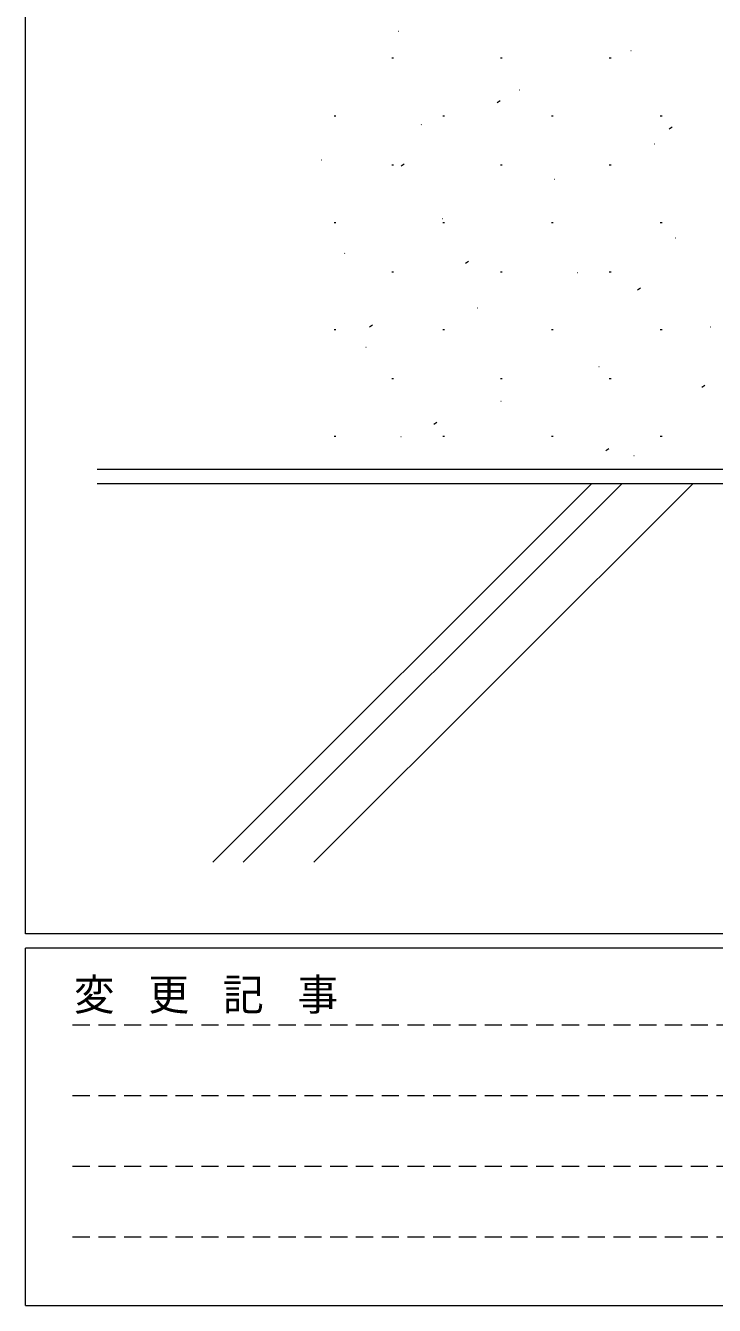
# Model space of a CAD drawing. Units: millimetres, scale not verified. Extents: x -594 to 539, y -420 to 386.
# Drawn here: x -590 to -493.7, y -420 to -241 of the extents above; entities that cross this region are included whole.
import ezdxf

# ---------------------------------------------------------------- set-up
doc = ezdxf.new("R2010")
doc.units = ezdxf.units.MM
doc.header["$LTSCALE"] = 2
doc.linetypes.add('DASHED1', pattern=[1.8, 1.2, -0.6])
doc.layers.add('0-1_USER1', color=7, linetype='Continuous', lineweight=9)
doc.layers.add('0-5_YSS_K', color=3, linetype='Continuous', lineweight=9)
doc.styles.add('ＭＳ ゴシック', font='')
doc.styles.get('ＭＳ ゴシック').set_extended_font_data('MS Gothic')

msp = doc.modelspace()

# ---------------------------------------------------------------- linework, layer by layer
at = {"layer": '0-1_USER1'}
for p, q in [((-590, -368), (-590, 382)), ((510, -368), (-590, -368)), ((-590, -420), (-590, -370)), ((456, -370), (-590, -370)), ((-590, -420), (456, -420))]:
    msp.add_line(p, q, dxfattribs=at)
at = {"layer": '0-1_USER1', "linetype": 'DASHED1'}
for p, q in [((-583.43, -380.732), (-228.87, -380.732)), ((-583.43, -390.63), (-228.87, -390.63)), ((-583.43, -400.528), (-228.87, -400.528)), ((-583.43, -410.426), (-228.87, -410.426))]:
    msp.add_line(p, q, dxfattribs=at)
at = {"layer": '0-5_YSS_K'}
for p, q in [((-537.93, -241.754), (-537.883, -241.737)), ((-505.384, -244.433), (-505.337, -244.416)), ((-538.818, -245.48), (-538.568, -245.48)), ((-523.618, -245.48), (-523.368, -245.48)), ((-508.418, -245.48), (-508.168, -245.48)), ((-520.985, -249.958), (-520.938, -249.941)), ((-524.078, -251.688), (-523.661, -251.412)), ((-546.893, -253.555), (-546.643, -253.555)), ((-531.693, -253.555), (-531.443, -253.555)), ((-516.493, -253.555), (-516.243, -253.555)), ((-501.293, -253.555), (-501.043, -253.555)), ((-534.7, -254.814), (-534.653, -254.798)), ((-500.065, -255.383), (-499.648, -255.107)), ((-502.154, -257.494), (-502.107, -257.477)), ((-548.651, -259.755), (-548.604, -259.738)), ((-538.818, -260.43), (-538.568, -260.43)), ((-537.524, -260.588), (-537.107, -260.312)), ((-523.618, -260.43), (-523.368, -260.43)), ((-508.418, -260.43), (-508.168, -260.43)), ((-516.105, -262.434), (-516.058, -262.418)), ((-546.893, -268.505), (-546.643, -268.505)), ((-531.706, -267.959), (-531.659, -267.942)), ((-531.693, -268.505), (-531.443, -268.505)), ((-516.493, -268.505), (-516.243, -268.505)), ((-501.293, -268.505), (-501.043, -268.505)), ((-499.16, -270.638), (-499.112, -270.622)), ((-545.421, -272.816), (-545.374, -272.799)), ((-528.5, -274.204), (-528.083, -273.928)), ((-538.818, -275.38), (-538.568, -275.38)), ((-523.618, -275.38), (-523.368, -275.38)), ((-512.875, -275.495), (-512.828, -275.479)), ((-508.418, -275.38), (-508.168, -275.38)), ((-504.487, -277.899), (-504.07, -277.623)), ((-526.826, -280.436), (-526.779, -280.419)), ((-541.947, -283.104), (-541.53, -282.828)), ((-546.893, -283.455), (-546.643, -283.455)), ((-531.693, -283.455), (-531.443, -283.455)), ((-516.493, -283.455), (-516.243, -283.455)), ((-501.293, -283.455), (-501.043, -283.455)), ((-494.28, -283.115), (-494.233, -283.098)), ((-542.427, -285.96), (-542.38, -285.943)), ((-509.881, -288.64), (-509.833, -288.623)), ((-538.818, -290.33), (-538.568, -290.33)), ((-523.618, -290.33), (-523.368, -290.33)), ((-508.418, -290.33), (-508.168, -290.33)), ((-495.463, -291.515), (-495.046, -291.239)), ((-523.596, -293.497), (-523.549, -293.48)), ((-532.922, -296.72), (-532.505, -296.444)), ((-546.893, -298.405), (-546.643, -298.405)), ((-537.547, -298.437), (-537.5, -298.42)), ((-531.693, -298.405), (-531.443, -298.405)), ((-516.493, -298.405), (-516.243, -298.405)), ((-501.293, -298.405), (-501.043, -298.405)), ((-508.909, -300.415), (-508.492, -300.139)), ((-505.001, -301.116), (-504.954, -301.1)), ((-580, -303.005), (-228, -303.005)), ((-580, -305.005), (-228, -305.005)), ((-563.837, -358), (-510.842, -305.005)), ((-559.594, -358), (-506.6, -305.005)), ((-549.695, -358), (-496.7, -305.005))]:
    msp.add_line(p, q, dxfattribs=at)

# ---------------------------------------------------------------- texts
at = {"layer": '0-1_USER1', "insert": (-583.265, -379.209), "char_height": 4.399, "attachment_point": 7, "style": 'ＭＳ ゴシック'}
msp.add_mtext('\\T1.22;\\W0.95;変\\~更\\~記\\~事', dxfattribs=at)

doc.saveas('drawing.dxf')
